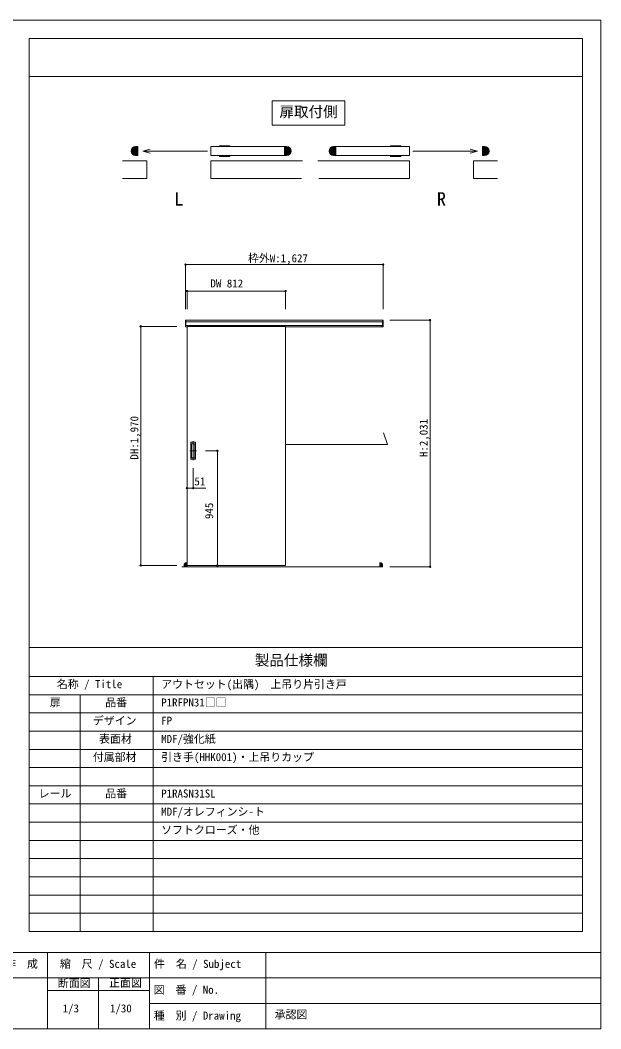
# Model space of a CAD drawing. Units: millimetres on the paper, enlarged 10 times, with parts at other scales. Extents: x -1985 to 2015, y -1370 to 1400.
# Drawn here: x 420 to 2015, y -1370 to 1400 of the extents above; entities that cross this region are included whole.
import ezdxf
from ezdxf.enums import TextEntityAlignment as Align

# ---------------------------------------------------------------- set-up
doc = ezdxf.new("R2010")
doc.units = ezdxf.units.MM
doc.header["$LTSCALE"] = 10
doc.header["$PDMODE"] = 32
doc.header["$PDSIZE"] = 4
doc.layers.add('1-1_0', color=7, linetype='Continuous', lineweight=20)
doc.layers.add('3-0', color=7, linetype='Continuous', lineweight=20)
doc.styles.add('ＭＳ ゴシック', font='')
doc.styles.get('ＭＳ ゴシック').set_extended_font_data('MS Gothic')

msp = doc.modelspace()

# ---------------------------------------------------------------- hatches: boundary and pattern name
at = {"layer": '3-0'}
for color, points in [(9, [(737.18, 1052.79, 0.41421), (724.81, 1040.41), (737.18, 1040.41)]), (9, [(1164.31, 1040.41, 0.41421), (1151.94, 1052.79), (1151.94, 1040.41)]), (9, [(1280.85, 1052.79, 0.41421), (1268.47, 1040.41), (1280.85, 1040.41)]), (9, [(1707.98, 1040.41, 0.41421), (1695.6, 1052.79), (1695.6, 1040.41)]), (9, [(724.81, 1040.41, 0.41421), (737.18, 1028.04), (737.18, 1040.41)]), (9, [(1151.94, 1028.04, 0.41421), (1164.31, 1040.41), (1151.94, 1040.41)]), (9, [(1268.47, 1040.41, 0.41421), (1280.85, 1028.04), (1280.85, 1040.41)]), (9, [(1695.6, 1028.04, 0.41421), (1707.98, 1040.41), (1695.6, 1040.41)]), (254, [(877, -89.97, 0.41421), (870.33, -96.63)]), (254, [(1415.67, -96.63, 0.41421), (1409, -89.97)])]:
    msp.add_hatch(color=color, dxfattribs=at).paths.add_polyline_path(points)

# ---------------------------------------------------------------- linework, layer by layer
at = {"layer": '1-1_0'}
for p, q in [((1965, 1350), (445, 1350)), ((445, -322.5), (445, 1350)), ((1965, -1102.5), (1965, 1350)), ((445, 1245), (1965, 1245)), ((445, 1245), (1965, 1245)), ((445, 1245), (1965, 1245)), ((445, 1245), (1965, 1245)), ((445, 1245), (1965, 1245)), ((445, 1245), (1965, 1245)), ((445, -322.5), (445, 1245)), ((445, -322.5), (445, 1245)), ((445, -322.5), (445, 1245)), ((445, -322.5), (445, 1245)), ((445, -322.5), (445, 1245)), ((1965, -322.5), (1965, 1245)), ((1965, -322.5), (1965, 1245)), ((1965, -322.5), (1965, 1245)), ((1965, -322.5), (1965, 1245)), ((1965, -322.5), (1965, 1245)), ((445, -322.5), (1965, -322.5)), ((445, -322.5), (1965, -322.5)), ((445, -322.5), (1965, -322.5)), ((445, -322.5), (1965, -322.5)), ((445, -322.5), (1965, -322.5)), ((445, -322.5), (1965, -322.5)), ((445, -1102.5), (445, -322.5)), ((445, -402.5), (1965, -402.5)), ((785, -1102.5), (785, -402.5)), ((445, -452.5), (1965, -452.5)), ((585, -1102.5), (585, -452.5)), ((445, -502.5), (1965, -502.5)), ((445, -552.5), (1965, -552.5)), ((445, -602.5), (1965, -602.5)), ((445, -652.5), (1965, -652.5)), ((445, -702.5), (1965, -702.5)), ((445, -752.5), (1965, -752.5)), ((445, -802.5), (1965, -802.5)), ((445, -852.5), (1965, -852.5)), ((445, -902.5), (1965, -902.5)), ((445, -952.5), (1965, -952.5)), ((445, -1002.5), (1965, -1002.5)), ((445, -1052.5), (1965, -1052.5)), ((445, -1102.5), (1965, -1102.5)), ((2015, -1160), (-1985, -1160)), ((495, -1160), (495, -1370)), ((775, -1160), (775, -1370)), ((1095, -1160), (1095, -1370)), ((2015, -1230), (-1175, -1230)), ((635, -1230), (635, -1370)), ((775, -1265), (495, -1265)), ((2015, -1300), (775, -1300))]:
    msp.add_line(p, q, dxfattribs=at)
msp.add_lwpolyline([(-1985, -1370), (2015, -1370), (2015, 1400), (-1985, 1400)], dxfattribs=at)
at = {"layer": '3-0'}
for p, q in [((737.18, 1052.79), (742.81, 1052.79)), ((742.81, 1052.79), (742.81, 1028.04)), ((943.68, 1028.04), (943.68, 1052.79)), ((1146.19, 1052.79), (943.68, 1052.79)), ((967.68, 1055.04), (996.18, 1055.04)), ((967.68, 1052.79), (967.68, 1055.04)), ((996.18, 1055.04), (996.18, 1052.79)), ((1146.19, 1052.79), (1146.19, 1028.04)), ((1151.94, 1052.79), (1146.31, 1052.79)), ((1280.85, 1052.79), (1286.47, 1052.79)), ((1286.85, 1052.79), (1489.35, 1052.79)), ((1286.85, 1028.04), (1286.85, 1052.79)), ((1436.85, 1055.04), (1436.85, 1052.79)), ((1465.35, 1055.04), (1436.85, 1055.04)), ((1465.35, 1052.79), (1465.35, 1055.04)), ((1489.35, 1028.04), (1489.35, 1052.79)), ((1695.6, 1052.79), (1689.98, 1052.79)), ((742.81, 1028.04), (737.18, 1028.04)), ((777.33, 1045.85), (757.05, 1040.41)), ((1146.19, 1028.04), (943.68, 1028.04)), ((967.68, 1028.04), (967.68, 1025.79)), ((967.68, 1025.79), (996.18, 1025.79)), ((996.18, 1025.79), (996.18, 1028.04)), ((1286.85, 1028.04), (1489.35, 1028.04)), ((1436.85, 1025.79), (1436.85, 1028.04)), ((1465.35, 1025.79), (1436.85, 1025.79)), ((1465.35, 1028.04), (1465.35, 1025.79)), ((1655.7, 1045.85), (1675.99, 1040.41)), ((701.44, 1014.16), (768.18, 1014.16)), ((943.68, 1014.16), (943.68, 965.41)), ((943.68, 1014.16), (1195.6, 1014.16)), ((1489.35, 1014.16), (1237.44, 1014.16)), ((1489.35, 1014.16), (1489.35, 965.41)), ((1731.59, 1014.16), (1664.85, 1014.16)), ((701.44, 965.41), (712.37, 965.41)), ((943.68, 965.41), (1192.89, 965.41)), ((1489.35, 965.41), (1240.14, 965.41)), ((1731.59, 965.41), (1720.66, 965.41)), ((874.33, 576.17), (1416.67, 576.17)), ((875.33, 576.17), (875.33, 561.83)), ((875.33, 571.83), (1415.67, 571.83)), ((875.33, 561.83), (1415.67, 561.83)), ((878.33, 559.17), (878.33, -100.83)), ((878.33, 559.17), (1149, 559.17)), ((879.33, 561.83), (879.33, 559.17)), ((1149, 559.17), (1149, -97.5)), ((1149, 557.83), (1416.67, 557.83)), ((1411.67, 561.83), (1411.67, 557.83)), ((1415.67, 576.17), (1415.67, 561.93)), ((1415.67, 576.17), (1415.67, 557.83)), ((1416.67, 576.17), (1416.67, 557.83)), ((1428.57, 234.83), (1418.27, 266.54)), ((1149, 234.83), (1428.57, 234.83)), ((1415.67, -100.83), (863.79, -100.83)), ((870.33, -96.63), (870.33, -100.97)), ((877, -89.97), (878.33, -89.97)), ((878.33, -100.97), (878.33, -89.97)), ((1149, -97.5), (878.33, -97.5)), ((1407.67, -100.97), (1407.67, -89.97)), ((1407.67, -89.97), (1409, -89.97)), ((1415.67, -96.63), (1415.67, -100.97))]:
    msp.add_line(p, q, dxfattribs=at)
at = {"layer": '3-0', "color": 4, "lineweight": 9}
for p, q in [((874.33, 605.93), (874.33, 728.67)), ((874.33, 728.67), (1416.67, 728.67)), ((1416.67, 605.93), (1416.67, 728.67)), ((878.33, 655.93), (878.33, 605.93)), ((1149, 655.93), (878.33, 655.93)), ((1149, 605.93), (1149, 655.93)), ((751.15, 559.17), (850.64, 559.17)), ((751.15, 559.17), (751.15, -97.5)), ((1435.71, 576.17), (1545.82, 576.17)), ((1545.82, 576.17), (1545.82, -100.83)), ((895.33, 243.6), (895.33, 191.33)), ((886.09, 217.5), (904.37, 217.5)), ((961.62, 217.5), (928.88, 217.5)), ((961.62, -97.5), (961.62, 217.5)), ((895.33, 114.91), (895.33, 170.02)), ((878.33, 114.91), (929.91, 114.91)), ((751.15, -97.5), (850.64, -97.5)), ((1435.71, -100.83), (1545.82, -100.83))]:
    msp.add_line(p, q, dxfattribs=at)
at = {"layer": '3-0', "color": 3}
for p, q in [((889, 240.83), (901.67, 240.83)), ((889, 194.17), (889, 240.83)), ((889, 236.83), (901.67, 236.83)), ((890.67, 198.17), (890.67, 236.83)), ((900, 236.83), (900, 198.17)), ((901.67, 240.83), (901.67, 194.17)), ((901.67, 198.17), (889, 198.17)), ((901.67, 194.17), (889, 194.17))]:
    msp.add_line(p, q, dxfattribs=at)
at = {"layer": '3-0'}
msp.add_lwpolyline([(1312.12, 1178.51), (1312.12, 1111.85), (1112.12, 1111.85), (1112.12, 1178.51)], close=True, dxfattribs=at)
for points in [[(1146.31, 1052.79), (1146.31, 1028.04), (1151.94, 1028.04)], [(1286.47, 1052.79), (1286.47, 1028.04), (1280.85, 1028.04)], [(1689.98, 1052.79), (1689.98, 1028.04), (1695.6, 1028.04)], [(934.76, 1040.41), (757.05, 1040.41), (777.33, 1034.98)], [(1498.28, 1040.41), (1675.99, 1040.41), (1655.7, 1034.98)], [(712.92, 965.41), (768.18, 965.41), (768.18, 1014.16)], [(1720.12, 965.41), (1664.85, 965.41), (1664.85, 1014.16)], [(874.33, 576.17), (874.33, 557.83), (878.33, 557.83)]]:
    msp.add_lwpolyline(points, dxfattribs=at)
for centre, radius, start, end in [((737.18, 1040.41), 12.38, 90, 180), ((1151.94, 1040.41), 12.38, 0, 90), ((1280.85, 1040.41), 12.38, 90, 180), ((1695.6, 1040.41), 12.38, 0, 90), ((737.18, 1040.41), 12.38, 180, 270), ((1151.94, 1040.41), 12.38, 270, 0), ((1280.85, 1040.41), 12.38, 180, 270), ((1695.6, 1040.41), 12.38, 270, 0), ((877, -96.63), 6.67, 90, 180), ((1409, -96.63), 6.67, 0, 90)]:
    msp.add_arc(centre, radius, start, end, dxfattribs=at)
at = {"layer": '3-0', "color": 4}
for p in [(874.33, 728.67), (1416.67, 728.67), (878.33, 655.93), (1149, 655.93), (751.15, 559.17), (1545.82, 576.17), (961.62, 217.5), (878.33, 114.91), (895.33, 114.91), (751.15, -97.5), (961.62, -97.5), (1545.82, -100.83)]:
    msp.add_point(p, dxfattribs=at)
at = {"layer": '3-0', "color": 9}
for points in [[(737.18, 1052.79), (742.81, 1052.79), (737.18, 1028.04), (742.81, 1028.04)], [(1151.94, 1052.79), (1146.31, 1052.79), (1151.94, 1028.04), (1146.31, 1028.04)], [(1280.85, 1052.79), (1286.47, 1052.79), (1280.85, 1028.04), (1286.47, 1028.04)], [(1695.6, 1052.79), (1689.98, 1052.79), (1695.6, 1028.04), (1689.98, 1028.04)]]:
    msp.add_solid(points, dxfattribs=at)
at = {"layer": '3-0', "color": 254}
for points in [[(878.33, -100.97), (878.33, -89.97), (870.33, -100.97), (870.33, -96.63)], [(878.33, -89.97), (877, -89.97), (870.33, -96.63)], [(1407.67, -100.97), (1407.67, -89.97), (1415.67, -100.97), (1415.67, -96.63)], [(1407.67, -89.97), (1409, -89.97), (1415.67, -96.63)]]:
    msp.add_solid(points, dxfattribs=at)

# ---------------------------------------------------------------- texts
at = {"layer": '1-1_0', "style": 'ＭＳ ゴシック'}
for s, height, p in [('製品仕様欄', 29.33, (1064.4, -381.07)), ('名称 / Title', 21.99, (520.64, -441.06)), ('アウトセット(出隅)\u3000上吊り片引き戸', 21.99, (807.33, -441.36)), ('扉', 21.99, (501.33, -491.36)), ('品番', 21.99, (653.67, -491.36)), ('P1RFPN31□□', 21.99, (807.33, -491.36)), ('デザイン', 21.99, (619.67, -541.36)), ('FP', 21.99, (807.33, -541.36)), ('表面材', 21.99, (636.67, -591.36)), ('MDF/強化紙', 21.99, (807.33, -591.36)), ('付属部材', 21.99, (619.67, -641.36)), ('引き手(HHK001)・上吊りカップ', 21.99, (807.33, -641.36)), ('レール', 21.99, (470.86, -741.36)), ('品番', 21.99, (653.67, -741.36)), ('P1RASN31SL', 21.99, (807.33, -741.36)), ('MDF/オレフィンシ-ト', 21.99, (807.33, -791.36)), ('ソフトクローズ・他', 21.99, (807.33, -841.36)), ('作\u3000成', 21.99, (378.67, -1209.21)), ('縮\u3000尺 / Scale', 21.99, (529.18, -1209.21)), ('件\u3000名 / Subject', 21.99, (787.61, -1209.24)), ('断面図', 21.99, (523.41, -1262.15)), ('正面図', 21.99, (664.21, -1261.44)), ('図\u3000番 / No.', 21.99, (786.77, -1280.35)), ('1/3', 21.99, (536.67, -1331.45)), ('1/30', 21.99, (666.67, -1331.45)), ('種\u3000別 / Drawing', 21.99, (786.94, -1351.29)), ('承認図', 21.99, (1119.03, -1348.1))]:
    msp.add_text(s, height=height, dxfattribs=at).set_placement(p, align=Align.BOTTOM_LEFT)
at = {"layer": '3-0', "style": 'ＭＳ ゴシック'}
for s, height, p in [('扉取付側', 29.33, (1132.12, 1125.18)), ('L', 36.66, (843.43, 879.96)), ('R', 36.66, (1564.6, 879.96)), ('枠外W:1,627', 21.99, (1045.71, 728.67)), ('DW 812', 21.99, (942.73, 659.34)), ('51', 21.99, (898.59, 115.82))]:
    msp.add_text(s, height=height, dxfattribs=at).set_placement(p, align=Align.BOTTOM_LEFT)
for s, p in [('DH:1,970', (751.15, 193.33)), ('H:2,031', (1545.82, 200.17)), ('945', (956.62, 30))]:
    msp.add_text(s, height=21.99, rotation=90, dxfattribs=at).set_placement(p, align=Align.BOTTOM_LEFT)

doc.saveas('drawing.dxf')
